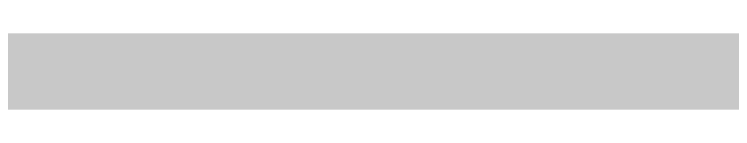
# Model space of a CAD drawing. Header units: millimetres. Extents: x -1048436 to -185795, y -983427 to 400387.
# Drawn here: x -652581 to -651733, y -961983 to -961848 of the extents above; entities that cross this region are included whole.
import ezdxf
from ezdxf.enums import TextEntityAlignment as Align

# ---------------------------------------------------------------- set-up
doc = ezdxf.new("R2010")
doc.units = ezdxf.units.MM
doc.header["$LTSCALE"] = 500
doc.layers.add('2017_11-sheet-R$0$C-SHET-TTLB', color=11, linetype='Continuous')
doc.layers.add('C-SHET-TTLB', color=11, linetype='Continuous')
doc.styles.add('ECADI', font='hzs.shx', dxfattribs={"width": 0.7, "bigfont": 'hztxt.shx'})

# ---------------------------------------------------------------- blocks, each defined once
blk = doc.blocks.new('2017_11-sheet-R', base_point=(415.0000000000162, 5))
at = {"layer": '2017_11-sheet-R$0$C-SHET-TTLB'}
blk.add_lwpolyline([(339.7064770000165, 133.4099316618363, 0.6, 0.6, 0), (414.7064770000161, 133.4099316618363, 0.9, 0.9, 0)], format="xyseb", dxfattribs=at)
blk = doc.blocks.new('集团图框A1')
at = {"layer": 'C-SHET-TTLB'}
blk.add_blockref('2017_11-sheet-R', (1080.849329375938, -684.5250009993383), dxfattribs=at)
at = {"color": 2, "style": 'ECADI', "width": 0.7}
for tag, p in [('日期1', (1073.261732275017, -381.7146967908079)), ('序号1', (1009.724753974647, -381.8821174581708)), ('记要1', (1037.918390505191, -381.9017151951439)), ('日期2', (1073.261732275017, -387.5989197908079)), ('序号2', (1009.724753974647, -387.7663404581708)), ('记要2', (1037.918390505191, -387.7859381951439)), ('日期3', (1073.261732275017, -393.4621277908082)), ('序号3', (1009.724753974647, -393.629548458171)), ('记要3', (1037.918390505191, -393.6491461951441)), ('日期4', (1073.261732275017, -399.3463507908082)), ('序号4', (1009.724753974647, -399.513771458171)), ('记要4', (1037.918390505191, -399.5333691951441)), ('合作设计单位', (1042.525897755057, -542.7527335453078)), ('审定人', (1041.844375566405, -561.7443562235464)), ('审核人', (1041.844375566405, -571.2294279299037)), ('设计总负责人', (1041.844375566405, -580.98769394237)), ('专业负责人', (1041.844375566405, -591.7174811665234)), ('校对人', (1041.844375566405, -601.9603558077258)), ('设计人', (1041.844375566405, -611.8343381292104)), ('建设单位上', (1044.379737025242, -619.9304545648511)), ('建设单位中', (1044.379737025242, -623.8906546341632)), ('建设单位下', (1044.379737025242, -627.7357879906367)), ('项目名称上', (1044.351320881105, -632.3001201926409)), ('项目名称中', (1044.351320881105, -636.3815462635566)), ('项目名称下', (1044.351320881105, -640.333907238065)), ('子项', (1043.58873022604, -646.9341356643736)), ('图名上', (1044.474946125235, -653.5903259428915)), ('图名中', (1044.474946125235, -657.4955123648424)), ('图名下', (1044.474946125235, -661.6196335056038)), ('工程编号', (1027.103895412118, -667.5784226062269)), ('阶段', (1063.92441217183, -667.6071195973445)), ('专业', (1063.721645276876, -673.9742301111864)), ('比例', (1025.964655034983, -674.1919156117438)), ('日期', (1026.104186614176, -680.7335967192794)), ('图别、图号', (1066.046384984219, -680.8368837077896))]:
    blk.add_attdef(tag, text='', height=3.5, dxfattribs=at).set_placement(p, align=Align.MIDDLE)
blk = doc.blocks.new('A1')
blk.add_blockref('集团图框A1', (-609654.507136013, -640037.8804557282))

msp = doc.modelspace()

# ---------------------------------------------------------------- block references
at = {"xscale": 150, "yscale": 150, "zscale": 150}
msp.add_blockref('A1', (90638135.96453983, 95127184.14418657), dxfattribs=at)

doc.saveas('drawing.dxf')
